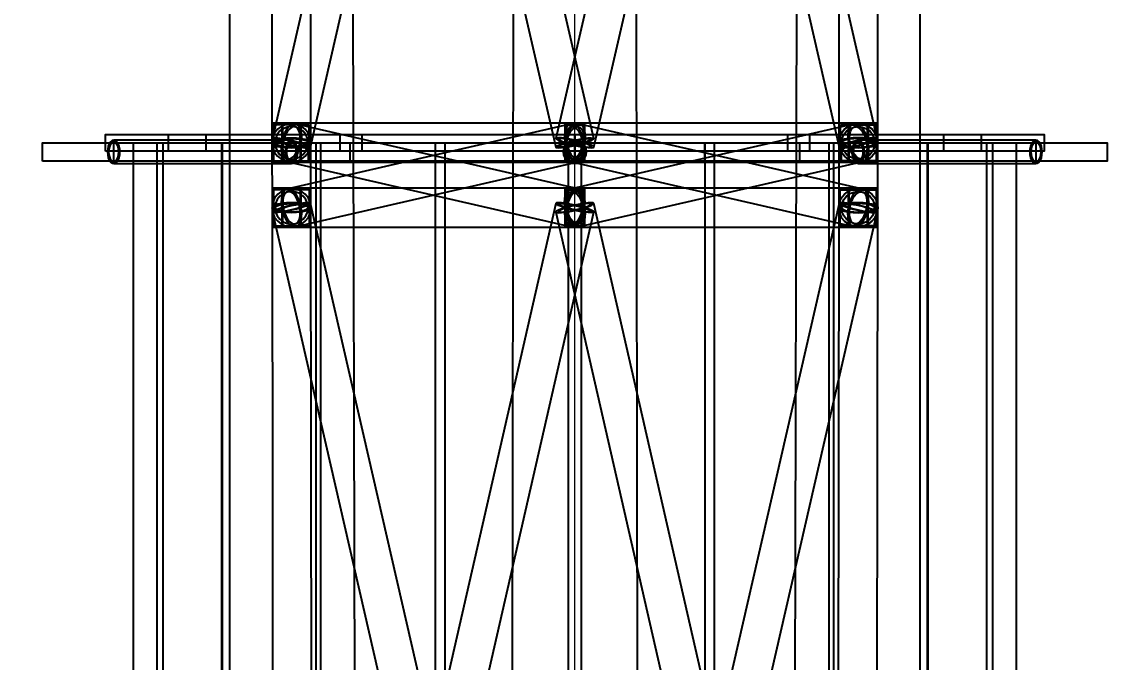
# Model space of a CAD drawing. Header units: millimetres. Extents: x -123812 to 252100, y -3000 to 639000.
# Drawn here: x -4259 to 4100, y 593502 to 598432 of the extents above; entities that cross this region are included whole.
import ezdxf

# ---------------------------------------------------------------- set-up
doc = ezdxf.new("R2010")
doc.units = ezdxf.units.MM
for name, color, linetype, lineweight in [('D-BMK-AXIS', 7, 'Continuous', 13), ('D-STR-ANTN', 7, 'Continuous', 25), ('D-STR-DIM', 7, 'Continuous', 13)]:
    doc.layers.add(name, color=color, linetype=linetype, lineweight=lineweight)
doc.styles.add('OpenSansCondensed-Light', font='OpenSansCondensed-Light.ttf')
doc.styles.add('TOWER_UNICODE', font='Arial Unicode.ttf')
doc.dimstyles.new('EZDXF', dxfattribs={"dimtxt": 0.25, "dimasz": 0.175, "dimexe": 0.375, "dimexo": 0.125, "dimgap": 0.1, "dimtad": 1, "dimlfac": 100, "dimzin": 12, "dimdsep": 46, "dimtxsty": 'OpenSansCondensed-Light', "dimblk": 'ARCHTICK', "dimcen": 2.5, "dimazin": 3, "dimtfac": 0.5, "dimtmove": 2, "dimatfit": 3})

# ---------------------------------------------------------------- blocks, each defined once
blk = doc.blocks.new('_ARCHTICK')
at = {"color": 0, "linetype": 'BYBLOCK', "const_width": 0.15}
blk.add_lwpolyline([(-0.5, -0.5), (0.5, 0.5)], dxfattribs=at)

msp = doc.modelspace()

# ---------------------------------------------------------------- linework, layer by layer
at = {"layer": 'D-BMK-AXIS'}
msp.add_line((0, -3000), (0, 639000), dxfattribs=at)
at = {"layer": 'D-STR-ANTN'}
for points in [[(-2666.3, 507000), (-1490.7, 507000), (-1758.4, 620000), (-2658.4, 620000)], [(-2666.3, 507000), (-1490.7, 507000), (-1758.4, 620000), (-2658.4, 620000)], [(-587.8, 507000), (587.8, 507000), (450, 620000), (-450, 620000)], [(-587.8, 507000), (587.8, 507000), (450, 620000), (-450, 620000)], [(1490.7, 507000), (2666.3, 507000), (2658.4, 620000), (1758.4, 620000)], [(1490.7, 507000), (2666.3, 507000), (2658.4, 620000), (1758.4, 620000)], [(-2332.5, 597350), (-2032.5, 597350), (-2032.5, 597650), (-2332.5, 597650)], [(-2332.5, 597500), (-2331.9, 597000), (-2326.8, 596961.9), (-2311.8, 596926.4), (-2288, 596896), (-2256.9, 596872.6), (-2220.8, 596857.9), (-2181.9, 596852.9), (-2143.1, 596857.9), (-2106.9, 596872.6), (-2075.9, 596896), (-2052, 596926.4), (-2037, 596961.9), (-2031.9, 597000), (-2032.5, 597500), (-2037.6, 597538.1), (-2052.6, 597573.6), (-2076.4, 597604), (-2107.5, 597627.4), (-2143.7, 597642.1), (-2182.5, 597647.1), (-2221.3, 597642.1), (-2257.5, 597627.4), (-2288.6, 597604), (-2312.4, 597573.6), (-2327.4, 597538.1)], [(-2332.5, 597500), (-2327.4, 597461.9), (-2312.4, 597426.4), (-2288.6, 597396), (-2257.5, 597372.6), (-2221.3, 597357.9), (-2182.5, 597352.9), (-2143.7, 597357.9), (-2107.5, 597372.6), (-2076.4, 597396), (-2052.6, 597426.4), (-2037.6, 597461.9), (-2032.5, 597500), (-2037.6, 597538.1), (-2052.6, 597573.6), (-2076.4, 597604), (-2107.5, 597627.4), (-2143.7, 597642.1), (-2182.5, 597647.1), (-2221.3, 597642.1), (-2257.5, 597627.4), (-2288.6, 597604), (-2312.4, 597573.6), (-2327.4, 597538.1)], [(-2044.5, 597638), (-2320.5, 597638), (-2320.5, 597362), (-2044.5, 597362)], [(-2310.5, 597500), (-2306.1, 597467.5), (-2293.4, 597437.2), (-2273, 597411.2), (-2246.5, 597391.3), (-2215.6, 597378.7), (-2182.5, 597374.4), (-2149.4, 597378.7), (-2118.5, 597391.3), (-2092, 597411.2), (-2071.7, 597437.2), (-2058.9, 597467.5), (-2054.5, 597500), (-2058.9, 597532.5), (-2071.6, 597562.8), (-2092, 597588.8), (-2118.5, 597608.7), (-2149.4, 597621.3), (-2182.5, 597625.6), (-2215.6, 597621.3), (-2246.5, 597608.7), (-2273, 597588.8), (-2293.3, 597562.8), (-2306.1, 597532.5)], [(-2261.5, 597461.9), (-2260.1, 597426.4), (-2253.4, 597396), (-2241.9, 597372.6), (-2226.3, 597357.9), (-2207.8, 597352.9), (-25.3, 596852.9), (-5, 596857.9), (15.6, 596872.6), (35.1, 596896), (52.3, 596926.4), (65.9, 596961.9), (75, 597000), (79, 597038.1), (77.6, 597073.6), (70.9, 597104), (59.4, 597127.4), (43.8, 597142.1), (25.3, 597147.1), (-2157.2, 597647.1), (-2177.5, 597642.1), (-2198.1, 597627.4), (-2217.6, 597604), (-2234.8, 597573.6), (-2248.4, 597538.1), (-2257.5, 597500)], [(-2257.5, 597500), (-2261.5, 597461.9), (-2260.1, 597426.4), (-2253.4, 597396), (-2241.9, 597372.6), (-2226.3, 597357.9), (-2207.8, 597352.9), (-2187.5, 597357.9), (-2166.9, 597372.6), (-2147.4, 597396), (-2130.2, 597426.4), (-2116.6, 597461.9), (-2107.5, 597500), (-2103.5, 597538.1), (-2104.9, 597573.6), (-2111.6, 597604), (-2123.1, 597627.4), (-2138.7, 597642.1), (-2157.2, 597647.1), (-2177.5, 597642.1), (-2198.1, 597627.4), (-2217.6, 597604), (-2234.8, 597573.6), (-2248.4, 597538.1)], [(-2260.9, 597038.1), (-2257, 597000), (-2247.9, 596961.9), (-2234.3, 596926.4), (-2217.1, 596896), (-2197.5, 596872.6), (-2176.9, 596857.9), (-2156.6, 596852.9), (25.3, 597352.9), (43.8, 597357.9), (59.4, 597372.6), (70.9, 597396), (77.6, 597426.4), (79, 597461.9), (75, 597500), (65.9, 597538.1), (52.3, 597573.6), (35.2, 597604), (15.6, 597627.4), (-5, 597642.1), (-25.3, 597647.1), (-2207.2, 597147.1), (-2225.8, 597142.1), (-2241.3, 597127.4), (-2252.9, 597104), (-2259.5, 597073.6)], [(-2257.5, 597350), (75, 597350), (75, 597650), (-2257.5, 597650)], [(-2107.5, 597650), (-2257.5, 597650), (-2257.5, 597350), (-2107.5, 597350)], [(-2257.5, 597350), (75, 597350), (75, 597650), (-2257.5, 597650)], [(-2107.5, 597650), (-2257.5, 597650), (-2257.5, 597350), (-2107.5, 597350)], [(-2113.5, 597638), (-2251.5, 597638), (-2251.5, 597362), (-2113.5, 597362)], [(-2113.5, 597638), (-2251.5, 597638), (-2251.5, 597362), (-2113.5, 597362)], [(-2246.5, 597500), (-2249.9, 597467.5), (-2248.7, 597437.2), (-2243, 597411.2), (-2233.2, 597391.3), (-2219.9, 597378.7), (-2204.1, 597374.4), (-2186.8, 597378.7), (-2169.2, 597391.3), (-2152.5, 597411.2), (-2137.9, 597437.2), (-2126.3, 597467.5), (-2118.5, 597500), (-2115.1, 597532.5), (-2116.3, 597562.8), (-2122, 597588.8), (-2131.8, 597608.7), (-2145.1, 597621.3), (-2160.9, 597625.6), (-2178.2, 597621.3), (-2195.8, 597608.7), (-2212.5, 597588.8), (-2227.1, 597562.8), (-2238.7, 597532.5)], [(-75, 597500), (-65.9, 597461.9), (-52.3, 597426.4), (-35.2, 597396), (-15.6, 597372.6), (5, 597357.9), (25.3, 597352.9), (43.8, 597357.9), (59.4, 597372.6), (70.9, 597396), (77.6, 597426.4), (79, 597461.9), (75, 597500), (65.9, 597538.1), (52.3, 597573.6), (35.2, 597604), (15.6, 597627.4), (-5, 597642.1), (-25.3, 597647.1), (-43.8, 597642.1), (-59.4, 597627.4), (-70.9, 597604), (-77.6, 597573.6), (-79, 597538.1)], [(-79, 597038.1), (-75, 597000), (-65.9, 596961.9), (-52.3, 596926.4), (-35.1, 596896), (-15.6, 596872.6), (5, 596857.9), (25.3, 596852.9), (2207.8, 597352.9), (2226.3, 597357.9), (2241.9, 597372.6), (2253.4, 597396), (2260.1, 597426.4), (2261.5, 597461.9), (2257.5, 597500), (2248.4, 597538.1), (2234.8, 597573.6), (2217.6, 597604), (2198.1, 597627.4), (2177.5, 597642.1), (2157.2, 597647.1), (-25.3, 597147.1), (-43.8, 597142.1), (-59.4, 597127.4), (-70.9, 597104), (-77.6, 597073.6)], [(-79, 597461.9), (-77.6, 597426.4), (-70.9, 597396), (-59.4, 597372.6), (-43.8, 597357.9), (-25.3, 597352.9), (2156.6, 596852.9), (2176.9, 596857.9), (2197.5, 596872.6), (2217.1, 596896), (2234.3, 596926.4), (2247.9, 596961.9), (2257, 597000), (2260.9, 597038.1), (2259.5, 597073.6), (2252.9, 597104), (2241.3, 597127.4), (2225.8, 597142.1), (2207.2, 597147.1), (25.3, 597647.1), (5, 597642.1), (-15.6, 597627.4), (-35.2, 597604), (-52.3, 597573.6), (-65.9, 597538.1), (-75, 597500)], [(75, 597500), (65.9, 597461.9), (52.3, 597426.4), (35.2, 597396), (15.6, 597372.6), (-5, 597357.9), (-25.3, 597352.9), (-43.8, 597357.9), (-59.4, 597372.6), (-70.9, 597396), (-77.6, 597426.4), (-79, 597461.9), (-75, 597500), (-65.9, 597538.1), (-52.3, 597573.6), (-35.2, 597604), (-15.6, 597627.4), (5, 597642.1), (25.3, 597647.1), (43.8, 597642.1), (59.4, 597627.4), (70.9, 597604), (77.6, 597573.6), (79, 597538.1)], [(75, 597650), (-75, 597650), (-75, 597350), (75, 597350)], [(75, 597650), (-75, 597650), (-75, 597350), (75, 597350)], [(-75, 597350), (2257.5, 597350), (2257.5, 597650), (-75, 597650)], [(-75, 597650), (75, 597650), (75, 597350), (-75, 597350)], [(-75, 597350), (2257.5, 597350), (2257.5, 597650), (-75, 597650)], [(-75, 597650), (75, 597650), (75, 597350), (-75, 597350)], [(69, 597638), (-69, 597638), (-69, 597362), (69, 597362)], [(69, 597638), (-69, 597638), (-69, 597362), (69, 597362)], [(-69, 597638), (69, 597638), (69, 597362), (-69, 597362)], [(-69, 597638), (69, 597638), (69, 597362), (-69, 597362)], [(-64, 597500), (-56.3, 597467.5), (-44.7, 597437.2), (-30, 597411.2), (-13.3, 597391.3), (4.3, 597378.7), (21.6, 597374.4), (37.4, 597378.7), (50.7, 597391.3), (60.5, 597411.2), (66.2, 597437.2), (67.4, 597467.5), (64, 597500), (56.3, 597532.5), (44.7, 597562.8), (30, 597588.8), (13.3, 597608.7), (-4.3, 597621.3), (-21.6, 597625.6), (-37.4, 597621.3), (-50.7, 597608.7), (-60.5, 597588.8), (-66.2, 597562.8), (-67.4, 597532.5)], [(64, 597500), (56.3, 597467.5), (44.7, 597437.2), (30, 597411.2), (13.3, 597391.3), (-4.3, 597378.7), (-21.6, 597374.4), (-37.4, 597378.7), (-50.7, 597391.3), (-60.5, 597411.2), (-66.2, 597437.2), (-67.4, 597467.5), (-64, 597500), (-56.3, 597532.5), (-44.7, 597562.8), (-30, 597588.8), (-13.3, 597608.7), (4.3, 597621.3), (21.6, 597625.6), (37.4, 597621.3), (50.7, 597608.7), (60.5, 597588.8), (66.2, 597562.8), (67.4, 597532.5)], [(2031.9, 597000), (2037, 596961.9), (2052, 596926.4), (2075.9, 596896), (2106.9, 596872.6), (2143.1, 596857.9), (2181.9, 596852.9), (2220.8, 596857.9), (2256.9, 596872.6), (2288, 596896), (2311.8, 596926.4), (2326.8, 596961.9), (2331.9, 597000), (2332.5, 597500), (2327.4, 597538.1), (2312.4, 597573.6), (2288.6, 597604), (2257.5, 597627.4), (2221.3, 597642.1), (2182.5, 597647.1), (2143.7, 597642.1), (2107.5, 597627.4), (2076.4, 597604), (2052.6, 597573.6), (2037.6, 597538.1), (2032.5, 597500)], [(2032.5, 597350), (2332.5, 597350), (2332.5, 597650), (2032.5, 597650)], [(2332.5, 597500), (2327.4, 597461.9), (2312.4, 597426.4), (2288.6, 597396), (2257.5, 597372.6), (2221.3, 597357.9), (2182.5, 597352.9), (2143.7, 597357.9), (2107.5, 597372.6), (2076.4, 597396), (2052.6, 597426.4), (2037.6, 597461.9), (2032.5, 597500), (2037.6, 597538.1), (2052.6, 597573.6), (2076.4, 597604), (2107.5, 597627.4), (2143.7, 597642.1), (2182.5, 597647.1), (2221.3, 597642.1), (2257.5, 597627.4), (2288.6, 597604), (2312.4, 597573.6), (2327.4, 597538.1)], [(2044.5, 597638), (2320.5, 597638), (2320.5, 597362), (2044.5, 597362)], [(2310.5, 597500), (2306.1, 597467.5), (2293.4, 597437.2), (2273, 597411.2), (2246.5, 597391.3), (2215.6, 597378.7), (2182.5, 597374.4), (2149.4, 597378.7), (2118.5, 597391.3), (2092, 597411.2), (2071.7, 597437.2), (2058.9, 597467.5), (2054.5, 597500), (2058.9, 597532.5), (2071.6, 597562.8), (2092, 597588.8), (2118.5, 597608.7), (2149.4, 597621.3), (2182.5, 597625.6), (2215.6, 597621.3), (2246.5, 597608.7), (2273, 597588.8), (2293.3, 597562.8), (2306.1, 597532.5)], [(2257.5, 597500), (2261.5, 597461.9), (2260.1, 597426.4), (2253.4, 597396), (2241.9, 597372.6), (2226.3, 597357.9), (2207.8, 597352.9), (2187.5, 597357.9), (2166.9, 597372.6), (2147.4, 597396), (2130.2, 597426.4), (2116.6, 597461.9), (2107.5, 597500), (2103.5, 597538.1), (2104.9, 597573.6), (2111.6, 597604), (2123.1, 597627.4), (2138.7, 597642.1), (2157.2, 597647.1), (2177.5, 597642.1), (2198.1, 597627.4), (2217.6, 597604), (2234.8, 597573.6), (2248.4, 597538.1)], [(2107.5, 597650), (2257.5, 597650), (2257.5, 597350), (2107.5, 597350)], [(2107.5, 597650), (2257.5, 597650), (2257.5, 597350), (2107.5, 597350)], [(2113.5, 597638), (2251.5, 597638), (2251.5, 597362), (2113.5, 597362)], [(2113.5, 597638), (2251.5, 597638), (2251.5, 597362), (2113.5, 597362)], [(2246.5, 597500), (2249.9, 597467.5), (2248.7, 597437.2), (2243, 597411.2), (2233.2, 597391.3), (2219.9, 597378.7), (2204.1, 597374.4), (2186.8, 597378.7), (2169.2, 597391.3), (2152.5, 597411.2), (2137.9, 597437.2), (2126.3, 597467.5), (2118.5, 597500), (2115.1, 597532.5), (2116.3, 597562.8), (2122, 597588.8), (2131.8, 597608.7), (2145.1, 597621.3), (2160.9, 597625.6), (2178.2, 597621.3), (2195.8, 597608.7), (2212.5, 597588.8), (2227.1, 597562.8), (2238.7, 597532.5)], [(-3613.1, 597435), (-3613.1, 597565), (-2840.6, 597565), (-2840.6, 597435)], [(-3613.1, 597435), (-3613.1, 597565), (-2840.6, 597565), (-2840.6, 597435)], [(-3129, 597435), (-3129, 597565), (-1640, 597565), (-1640, 597435)], [(-3129, 597435), (-3129, 597565), (-1640, 597565), (-1640, 597435)], [(-2182.5, 597461.4), (-2221.3, 597462.7), (-2257.5, 597466.5), (-2288.6, 597472.6), (-2312.4, 597480.6), (-2327.4, 597489.9), (-2332.5, 597499.8), (-2327.4, 597509.8), (-2312.4, 597519.1), (-2288.6, 597527.1), (-2257.5, 597533.3), (-2221.3, 597537.2), (-2182.5, 597538.6), (-2143.7, 597537.3), (-2107.5, 597533.5), (-2076.4, 597527.4), (-2052.6, 597519.4), (-2037.6, 597510.1), (-2032.5, 597500.2), (-2037.6, 597490.2), (-2052.6, 597480.9), (-2076.4, 597472.9), (-2107.5, 597466.7), (-2143.7, 597462.8)], [(-2182.5, 597480.1), (-2220.4, 597489.3), (-2255.6, 597499.3), (-2285.9, 597509.3), (-2309.2, 597518.6), (-2323.8, 597526.7), (-2328.8, 597533), (-2323.8, 597537), (-2309.2, 597538.5), (-2285.9, 597537.4), (-2255.6, 597533.8), (-2220.4, 597527.8), (-2182.5, 597519.9), (-2144.6, 597510.7), (-2109.4, 597500.7), (-2079.1, 597490.7), (-2055.8, 597481.4), (-2041.2, 597473.3), (-2036.2, 597467), (-2041.2, 597463), (-2055.8, 597461.5), (-2079.1, 597462.6), (-2109.4, 597466.2), (-2144.6, 597472.2)], [(-2182.5, 597467.1), (-2215.6, 597468.2), (-2246.5, 597471.4), (-2273, 597476.6), (-2293.4, 597483.4), (-2306.1, 597491.4), (-2310.5, 597499.9), (-2306.1, 597508.4), (-2293.4, 597516.3), (-2273, 597523.2), (-2246.5, 597528.4), (-2215.6, 597531.7), (-2182.5, 597532.9), (-2149.4, 597531.8), (-2118.5, 597528.6), (-2092, 597523.4), (-2071.6, 597516.6), (-2058.9, 597508.6), (-2054.5, 597500.1), (-2058.9, 597491.6), (-2071.6, 597483.7), (-2092, 597476.8), (-2118.5, 597471.6), (-2149.4, 597468.3)], [(-2182.5, 597483), (-2214.8, 597490.9), (-2244.9, 597499.4), (-2270.7, 597507.9), (-2290.6, 597515.9), (-2303.1, 597522.8), (-2307.3, 597528.2), (-2303.1, 597531.6), (-2290.6, 597532.9), (-2270.7, 597531.9), (-2244.9, 597528.8), (-2214.8, 597523.7), (-2182.5, 597517), (-2150.2, 597509.1), (-2120.1, 597500.6), (-2094.2, 597492.1), (-2074.4, 597484.1), (-2061.9, 597477.2), (-2057.7, 597471.8), (-2061.9, 597468.4), (-2074.4, 597467.1), (-2094.2, 597468.1), (-2120.1, 597471.2), (-2150.2, 597476.3)], [(-1806.6, 597435), (-1806.6, 597565), (0, 597565), (0, 597435)], [(-1806.6, 597435), (-1806.6, 597565), (0, 597565), (0, 597435)], [(0, 597480.4), (-37.8, 597472.5), (-73.1, 597466.4), (-103.4, 597462.7), (-126.6, 597461.5), (-141.2, 597462.9), (-146.2, 597466.8), (-141.2, 597473), (-126.6, 597481.1), (-103.4, 597490.4), (-73.1, 597500.4), (-37.8, 597510.4), (0, 597519.6), (37.8, 597527.5), (73.1, 597533.6), (103.4, 597537.3), (126.6, 597538.5), (141.2, 597537.1), (146.2, 597533.2), (141.2, 597527), (126.6, 597518.9), (103.4, 597509.6), (73.1, 597499.6), (37.8, 597489.6)], [(0, 597519.6), (-37.8, 597527.5), (-73.1, 597533.6), (-103.4, 597537.3), (-126.6, 597538.5), (-141.2, 597537.1), (-146.2, 597533.2), (-141.2, 597527), (-126.6, 597518.9), (-103.4, 597509.6), (-73.1, 597499.6), (-37.8, 597489.6), (0, 597480.4), (37.8, 597472.5), (73.1, 597466.4), (103.4, 597462.7), (126.6, 597461.5), (141.2, 597462.9), (146.2, 597466.8), (141.2, 597473), (126.6, 597481.1), (103.4, 597490.4), (73.1, 597500.4), (37.8, 597510.4)], [(0, 597483.3), (-32.3, 597476.5), (-62.4, 597471.3), (-88.2, 597468.1), (-108.1, 597467.1), (-120.5, 597468.3), (-124.8, 597471.7), (-120.5, 597477), (-108.1, 597483.9), (-88.2, 597491.8), (-62.4, 597500.3), (-32.3, 597508.8), (0, 597516.7), (32.3, 597523.5), (62.4, 597528.7), (88.2, 597531.9), (108.1, 597532.9), (120.5, 597531.7), (124.8, 597528.3), (120.5, 597523), (108.1, 597516.1), (88.2, 597508.2), (62.4, 597499.7), (32.3, 597491.2)], [(0, 597516.7), (-32.3, 597523.5), (-62.4, 597528.7), (-88.2, 597531.9), (-108.1, 597532.9), (-120.5, 597531.7), (-124.8, 597528.3), (-120.5, 597523), (-108.1, 597516.1), (-88.2, 597508.2), (-62.4, 597499.7), (-32.3, 597491.2), (0, 597483.3), (32.3, 597476.5), (62.4, 597471.3), (88.2, 597468.1), (108.1, 597467.1), (120.5, 597468.3), (124.8, 597471.7), (120.5, 597477), (108.1, 597483.9), (88.2, 597491.8), (62.4, 597500.3), (32.3, 597508.8)], [(0, 597435), (0, 597565), (1806.6, 597565), (1806.6, 597435)], [(0, 597435), (0, 597565), (1806.6, 597565), (1806.6, 597435)], [(1640, 597435), (1640, 597565), (3129, 597565), (3129, 597435)], [(1640, 597435), (1640, 597565), (3129, 597565), (3129, 597435)], [(2182.5, 597538.6), (2143.7, 597537.3), (2107.5, 597533.5), (2076.4, 597527.4), (2052.6, 597519.4), (2037.6, 597510.1), (2032.5, 597500.2), (2037.6, 597490.2), (2052.6, 597480.9), (2076.4, 597472.9), (2107.5, 597466.7), (2143.7, 597462.8), (2182.5, 597461.4), (2221.3, 597462.7), (2257.5, 597466.5), (2288.6, 597472.6), (2312.4, 597480.6), (2327.4, 597489.9), (2332.5, 597499.8), (2327.4, 597509.8), (2312.4, 597519.1), (2288.6, 597527.1), (2257.5, 597533.3), (2221.3, 597537.2)], [(2182.5, 597519.9), (2144.6, 597510.7), (2109.4, 597500.7), (2079.1, 597490.7), (2055.8, 597481.4), (2041.2, 597473.3), (2036.2, 597467), (2041.2, 597463), (2055.8, 597461.5), (2079.1, 597462.6), (2109.4, 597466.2), (2144.6, 597472.2), (2182.5, 597480.1), (2220.4, 597489.3), (2255.6, 597499.3), (2285.9, 597509.3), (2309.2, 597518.6), (2323.8, 597526.7), (2328.8, 597533), (2323.8, 597537), (2309.2, 597538.5), (2285.9, 597537.4), (2255.6, 597533.8), (2220.4, 597527.8)], [(2182.5, 597532.9), (2149.4, 597531.8), (2118.5, 597528.6), (2092, 597523.4), (2071.6, 597516.6), (2058.9, 597508.6), (2054.5, 597500.1), (2058.9, 597491.6), (2071.6, 597483.7), (2092, 597476.8), (2118.5, 597471.6), (2149.4, 597468.3), (2182.5, 597467.1), (2215.6, 597468.2), (2246.5, 597471.4), (2273, 597476.6), (2293.4, 597483.4), (2306.1, 597491.4), (2310.5, 597499.9), (2306.1, 597508.4), (2293.4, 597516.3), (2273, 597523.2), (2246.5, 597528.4), (2215.6, 597531.7)], [(2182.5, 597517), (2150.2, 597509.1), (2120.1, 597500.6), (2094.2, 597492.1), (2074.4, 597484.1), (2061.9, 597477.2), (2057.7, 597471.8), (2061.9, 597468.4), (2074.4, 597467.1), (2094.2, 597468.1), (2120.1, 597471.2), (2150.2, 597476.3), (2182.5, 597483), (2214.8, 597490.9), (2244.9, 597499.4), (2270.7, 597507.9), (2290.6, 597515.9), (2303.1, 597522.8), (2307.3, 597528.2), (2303.1, 597531.6), (2290.6, 597532.9), (2270.7, 597531.9), (2244.9, 597528.8), (2214.8, 597523.7)], [(2840.6, 597435), (2840.6, 597565), (3613.1, 597565), (3613.1, 597435)], [(2840.6, 597435), (2840.6, 597565), (3613.1, 597565), (3613.1, 597435)], [(-4100, 597360), (-4100, 597500), (-1732.1, 597500), (-1732.1, 597360)], [(-4100, 597360), (-4100, 597500), (-1732.1, 597500), (-1732.1, 597360)], [(-3595.7, 597430), (-3594.2, 597406.7), (-3589.7, 597385), (-3582.5, 597366.4), (-3573.2, 597352.1), (-3562.4, 597343.1), (-3550.7, 597340), (-2182.4, 597340), (-2170.8, 597343.1), (-2159.9, 597352.1), (-2150.6, 597366.4), (-2143.4, 597385), (-2139, 597406.7), (-2137.4, 597430), (-2139, 597453.3), (-2143.4, 597475), (-2150.6, 597493.6), (-2159.9, 597507.9), (-2170.8, 597516.9), (-2182.4, 597520), (-3550.7, 597520), (-3562.4, 597516.9), (-3573.2, 597507.9), (-3582.5, 597493.6), (-3589.7, 597475), (-3594.2, 597453.3)], [(-3505.7, 597430), (-3507.2, 597406.7), (-3511.7, 597385), (-3518.9, 597366.4), (-3528.2, 597352.1), (-3539.1, 597343.1), (-3550.7, 597340), (-3562.4, 597343.1), (-3573.2, 597352.1), (-3582.5, 597366.4), (-3589.7, 597385), (-3594.2, 597406.7), (-3595.7, 597430), (-3594.2, 597453.3), (-3589.7, 597475), (-3582.5, 597493.6), (-3573.2, 597507.9), (-3562.4, 597516.9), (-3550.7, 597520), (-3539.1, 597516.9), (-3528.2, 597507.9), (-3518.9, 597493.6), (-3511.7, 597475), (-3507.2, 597453.3)], [(-3595.7, 597430), (-3594.2, 597406.7), (-3589.7, 597385), (-3582.5, 597366.4), (-3573.2, 597352.1), (-3562.4, 597343.1), (-3550.7, 597340), (-2182.4, 597340), (-2170.8, 597343.1), (-2159.9, 597352.1), (-2150.6, 597366.4), (-2143.4, 597385), (-2139, 597406.7), (-2137.4, 597430), (-2139, 597453.3), (-2143.4, 597475), (-2150.6, 597493.6), (-2159.9, 597507.9), (-2170.8, 597516.9), (-2182.4, 597520), (-3550.7, 597520), (-3562.4, 597516.9), (-3573.2, 597507.9), (-3582.5, 597493.6), (-3589.7, 597475), (-3594.2, 597453.3)], [(-3595.7, 597430), (-3594.2, 597406.7), (-3589.7, 597385), (-3582.5, 597366.4), (-3573.2, 597352.1), (-3562.4, 597343.1), (-3550.7, 597340), (-3539.1, 597343.1), (-3528.2, 597352.1), (-3518.9, 597366.4), (-3511.7, 597385), (-3507.2, 597406.7), (-3505.7, 597430), (-3507.2, 597453.3), (-3511.7, 597475), (-3518.9, 597493.6), (-3528.2, 597507.9), (-3539.1, 597516.9), (-3550.7, 597520), (-3562.4, 597516.9), (-3573.2, 597507.9), (-3582.5, 597493.6), (-3589.7, 597475), (-3594.2, 597453.3)], [(-3511.7, 597430), (-3513, 597409.8), (-3516.9, 597391), (-3523.1, 597374.8), (-3531.2, 597362.5), (-3540.6, 597354.7), (-3550.7, 597352), (-3560.8, 597354.7), (-3570.2, 597362.5), (-3578.3, 597374.8), (-3584.5, 597391), (-3588.4, 597409.8), (-3589.7, 597430), (-3588.4, 597450.2), (-3584.5, 597469), (-3578.3, 597485.2), (-3570.2, 597497.5), (-3560.8, 597505.3), (-3550.7, 597508), (-3540.6, 597505.3), (-3531.2, 597497.5), (-3523.1, 597485.2), (-3516.9, 597469), (-3513, 597450.2)], [(-3589.7, 597430), (-3588.4, 597409.8), (-3584.5, 597391), (-3578.3, 597374.8), (-3570.2, 597362.5), (-3560.8, 597354.7), (-3550.7, 597352), (-3540.6, 597354.7), (-3531.2, 597362.5), (-3523.1, 597374.8), (-3516.9, 597391), (-3513, 597409.8), (-3511.7, 597430), (-3513, 597450.2), (-3516.9, 597469), (-3523.1, 597485.2), (-3531.2, 597497.5), (-3540.6, 597505.3), (-3550.7, 597508), (-3560.8, 597505.3), (-3570.2, 597497.5), (-3578.3, 597485.2), (-3584.5, 597469), (-3588.4, 597450.2)], [(-3550.7, 597360), (-3550.7, 597500), (-1000, 597500), (-1000, 597360)], [(-3550.7, 597360), (-3550.7, 597500), (-1000, 597500), (-1000, 597360)], [(-3399.6, 589000), (-3399.6, 597500), (-3173.2, 597500), (-3173.2, 589000)], [(-3399.6, 589000), (-3399.6, 597500), (-3173.2, 597500), (-3173.2, 589000)], [(-3216.7, 589000), (-3216.7, 597500), (-2716.3, 597500), (-2716.3, 589000)], [(-3216.7, 589000), (-3216.7, 597500), (-2716.3, 597500), (-2716.3, 589000)], [(-2718.9, 589000), (-2718.9, 597500), (-1993.4, 597500), (-1993.4, 589000)], [(-2718.9, 589000), (-2718.9, 597500), (-1993.4, 597500), (-1993.4, 589000)], [(-2137.4, 597430), (-2139, 597406.7), (-2143.4, 597385), (-2150.6, 597366.4), (-2159.9, 597352.1), (-2170.8, 597343.1), (-2182.4, 597340), (-2194.1, 597343.1), (-2204.9, 597352.1), (-2214.2, 597366.4), (-2221.4, 597385), (-2225.9, 597406.7), (-2227.4, 597430), (-2225.9, 597453.3), (-2221.4, 597475), (-2214.2, 597493.6), (-2204.9, 597507.9), (-2194.1, 597516.9), (-2182.4, 597520), (-2170.8, 597516.9), (-2159.9, 597507.9), (-2150.6, 597493.6), (-2143.4, 597475), (-2139, 597453.3)], [(-2227.4, 597430), (-2225.9, 597406.7), (-2221.4, 597385), (-2214.2, 597366.4), (-2204.9, 597352.1), (-2194.1, 597343.1), (-2182.4, 597340), (-2170.8, 597343.1), (-2159.9, 597352.1), (-2150.6, 597366.4), (-2143.4, 597385), (-2139, 597406.7), (-2137.4, 597430), (-2139, 597453.3), (-2143.4, 597475), (-2150.6, 597493.6), (-2159.9, 597507.9), (-2170.8, 597516.9), (-2182.4, 597520), (-2194.1, 597516.9), (-2204.9, 597507.9), (-2214.2, 597493.6), (-2221.4, 597475), (-2225.9, 597453.3)], [(-2143.4, 597430), (-2144.7, 597409.8), (-2148.6, 597391), (-2154.8, 597374.8), (-2162.9, 597362.5), (-2172.3, 597354.7), (-2182.4, 597352), (-2192.5, 597354.7), (-2201.9, 597362.5), (-2210, 597374.8), (-2216.2, 597391), (-2220.1, 597409.8), (-2221.4, 597430), (-2220.1, 597450.2), (-2216.2, 597469), (-2210, 597485.2), (-2201.9, 597497.5), (-2192.5, 597505.3), (-2182.4, 597508), (-2172.3, 597505.3), (-2162.9, 597497.5), (-2154.8, 597485.2), (-2148.6, 597469), (-2144.7, 597450.2)], [(-2221.4, 597430), (-2220.1, 597409.8), (-2216.2, 597391), (-2210, 597374.8), (-2201.9, 597362.5), (-2192.5, 597354.7), (-2182.4, 597352), (-2172.3, 597354.7), (-2162.9, 597362.5), (-2154.8, 597374.8), (-2148.6, 597391), (-2144.7, 597409.8), (-2143.4, 597430), (-2144.7, 597450.2), (-2148.6, 597469), (-2154.8, 597485.2), (-2162.9, 597497.5), (-2172.3, 597505.3), (-2182.4, 597508), (-2192.5, 597505.3), (-2201.9, 597497.5), (-2210, 597485.2), (-2216.2, 597469), (-2220.1, 597450.2)], [(-2050, 597360), (-2050, 597500), (0, 597500), (0, 597360)], [(-2050, 597360), (-2050, 597500), (0, 597500), (0, 597360)], [(-1955, 589000), (-1955, 597500), (-1075.4, 597500), (-1075.4, 589000)], [(-1955, 589000), (-1955, 597500), (-1075.4, 597500), (-1075.4, 589000)], [(-999.7, 589000), (-999.7, 597500), (-52.1, 597500), (-52.1, 589000)], [(-999.7, 589000), (-999.7, 597500), (-52.1, 597500), (-52.1, 589000)], [(-90, 597430), (-86.9, 597406.7), (-77.9, 597385), (-63.6, 597366.4), (-45, 597352.1), (-23.3, 597343.1), (0, 597340), (23.3, 597343.1), (45, 597352.1), (63.6, 597366.4), (77.9, 597385), (86.9, 597406.7), (90, 597430), (86.9, 597453.3), (77.9, 597475), (63.6, 597493.6), (45, 597507.9), (23.3, 597516.9), (0, 597520), (-23.3, 597516.9), (-45, 597507.9), (-63.6, 597493.6), (-77.9, 597475), (-86.9, 597453.3)], [(-90, 597430), (-86.9, 597406.7), (-77.9, 597385), (-63.6, 597366.4), (-45, 597352.1), (-23.3, 597343.1), (0, 597340), (23.3, 597343.1), (45, 597352.1), (63.6, 597366.4), (77.9, 597385), (86.9, 597406.7), (90, 597430), (86.9, 597453.3), (77.9, 597475), (63.6, 597493.6), (45, 597507.9), (23.3, 597516.9), (0, 597520), (-23.3, 597516.9), (-45, 597507.9), (-63.6, 597493.6), (-77.9, 597475), (-86.9, 597453.3)], [(78, 597430), (75.3, 597409.8), (67.5, 597391), (55.2, 597374.8), (39, 597362.5), (20.2, 597354.7), (0, 597352), (-20.2, 597354.7), (-39, 597362.5), (-55.2, 597374.8), (-67.5, 597391), (-75.3, 597409.8), (-78, 597430), (-75.3, 597450.2), (-67.5, 597469), (-55.2, 597485.2), (-39, 597497.5), (-20.2, 597505.3), (0, 597508), (20.2, 597505.3), (39, 597497.5), (55.2, 597485.2), (67.5, 597469), (75.3, 597450.2)], [(-78, 597430), (-75.3, 597409.8), (-67.5, 597391), (-55.2, 597374.8), (-39, 597362.5), (-20.2, 597354.7), (0, 597352), (20.2, 597354.7), (39, 597362.5), (55.2, 597374.8), (67.5, 597391), (75.3, 597409.8), (78, 597430), (75.3, 597450.2), (67.5, 597469), (55.2, 597485.2), (39, 597497.5), (20.2, 597505.3), (0, 597508), (-20.2, 597505.3), (-39, 597497.5), (-55.2, 597485.2), (-67.5, 597469), (-75.3, 597450.2)], [(0, 597360), (0, 597500), (2050, 597500), (2050, 597360)], [(0, 597360), (0, 597500), (2050, 597500), (2050, 597360)], [(52.1, 589000), (52.1, 597500), (999.7, 597500), (999.7, 589000)], [(52.1, 589000), (52.1, 597500), (999.7, 597500), (999.7, 589000)], [(1000, 597360), (1000, 597500), (3550.7, 597500), (3550.7, 597360)], [(1000, 597360), (1000, 597500), (3550.7, 597500), (3550.7, 597360)], [(1075.4, 589000), (1075.4, 597500), (1955, 597500), (1955, 589000)], [(1075.4, 589000), (1075.4, 597500), (1955, 597500), (1955, 589000)], [(1732.1, 597360), (1732.1, 597500), (4100, 597500), (4100, 597360)], [(1732.1, 597360), (1732.1, 597500), (4100, 597500), (4100, 597360)], [(1993.4, 589000), (1993.4, 597500), (2718.9, 597500), (2718.9, 589000)], [(1993.4, 589000), (1993.4, 597500), (2718.9, 597500), (2718.9, 589000)], [(2137.4, 597430), (2139, 597406.7), (2143.4, 597385), (2150.6, 597366.4), (2159.9, 597352.1), (2170.8, 597343.1), (2182.4, 597340), (3550.7, 597340), (3562.4, 597343.1), (3573.2, 597352.1), (3582.5, 597366.4), (3589.7, 597385), (3594.2, 597406.7), (3595.7, 597430), (3594.2, 597453.3), (3589.7, 597475), (3582.5, 597493.6), (3573.2, 597507.9), (3562.4, 597516.9), (3550.7, 597520), (2182.4, 597520), (2170.8, 597516.9), (2159.9, 597507.9), (2150.6, 597493.6), (2143.4, 597475), (2139, 597453.3)], [(2137.4, 597430), (2139, 597406.7), (2143.4, 597385), (2150.6, 597366.4), (2159.9, 597352.1), (2170.8, 597343.1), (2182.4, 597340), (2194.1, 597343.1), (2204.9, 597352.1), (2214.2, 597366.4), (2221.4, 597385), (2225.9, 597406.7), (2227.4, 597430), (2225.9, 597453.3), (2221.4, 597475), (2214.2, 597493.6), (2204.9, 597507.9), (2194.1, 597516.9), (2182.4, 597520), (2170.8, 597516.9), (2159.9, 597507.9), (2150.6, 597493.6), (2143.4, 597475), (2139, 597453.3)], [(2137.4, 597430), (2139, 597406.7), (2143.4, 597385), (2150.6, 597366.4), (2159.9, 597352.1), (2170.8, 597343.1), (2182.4, 597340), (3550.7, 597340), (3562.4, 597343.1), (3573.2, 597352.1), (3582.5, 597366.4), (3589.7, 597385), (3594.2, 597406.7), (3595.7, 597430), (3594.2, 597453.3), (3589.7, 597475), (3582.5, 597493.6), (3573.2, 597507.9), (3562.4, 597516.9), (3550.7, 597520), (2182.4, 597520), (2170.8, 597516.9), (2159.9, 597507.9), (2150.6, 597493.6), (2143.4, 597475), (2139, 597453.3)], [(2227.4, 597430), (2225.9, 597406.7), (2221.4, 597385), (2214.2, 597366.4), (2204.9, 597352.1), (2194.1, 597343.1), (2182.4, 597340), (2170.8, 597343.1), (2159.9, 597352.1), (2150.6, 597366.4), (2143.4, 597385), (2139, 597406.7), (2137.4, 597430), (2139, 597453.3), (2143.4, 597475), (2150.6, 597493.6), (2159.9, 597507.9), (2170.8, 597516.9), (2182.4, 597520), (2194.1, 597516.9), (2204.9, 597507.9), (2214.2, 597493.6), (2221.4, 597475), (2225.9, 597453.3)], [(2143.4, 597430), (2144.7, 597409.8), (2148.6, 597391), (2154.8, 597374.8), (2162.9, 597362.5), (2172.3, 597354.7), (2182.4, 597352), (2192.5, 597354.7), (2201.9, 597362.5), (2210, 597374.8), (2216.2, 597391), (2220.1, 597409.8), (2221.4, 597430), (2220.1, 597450.2), (2216.2, 597469), (2210, 597485.2), (2201.9, 597497.5), (2192.5, 597505.3), (2182.4, 597508), (2172.3, 597505.3), (2162.9, 597497.5), (2154.8, 597485.2), (2148.6, 597469), (2144.7, 597450.2)], [(2221.4, 597430), (2220.1, 597409.8), (2216.2, 597391), (2210, 597374.8), (2201.9, 597362.5), (2192.5, 597354.7), (2182.4, 597352), (2172.3, 597354.7), (2162.9, 597362.5), (2154.8, 597374.8), (2148.6, 597391), (2144.7, 597409.8), (2143.4, 597430), (2144.7, 597450.2), (2148.6, 597469), (2154.8, 597485.2), (2162.9, 597497.5), (2172.3, 597505.3), (2182.4, 597508), (2192.5, 597505.3), (2201.9, 597497.5), (2210, 597485.2), (2216.2, 597469), (2220.1, 597450.2)], [(2716.3, 589000), (2716.3, 597500), (3216.7, 597500), (3216.7, 589000)], [(2716.3, 589000), (2716.3, 597500), (3216.7, 597500), (3216.7, 589000)], [(3173.2, 589000), (3173.2, 597500), (3399.6, 597500), (3399.6, 589000)], [(3173.2, 589000), (3173.2, 597500), (3399.6, 597500), (3399.6, 589000)], [(3505.7, 597430), (3507.2, 597406.7), (3511.7, 597385), (3518.9, 597366.4), (3528.2, 597352.1), (3539.1, 597343.1), (3550.7, 597340), (3562.4, 597343.1), (3573.2, 597352.1), (3582.5, 597366.4), (3589.7, 597385), (3594.2, 597406.7), (3595.7, 597430), (3594.2, 597453.3), (3589.7, 597475), (3582.5, 597493.6), (3573.2, 597507.9), (3562.4, 597516.9), (3550.7, 597520), (3539.1, 597516.9), (3528.2, 597507.9), (3518.9, 597493.6), (3511.7, 597475), (3507.2, 597453.3)], [(3595.7, 597430), (3594.2, 597406.7), (3589.7, 597385), (3582.5, 597366.4), (3573.2, 597352.1), (3562.4, 597343.1), (3550.7, 597340), (3539.1, 597343.1), (3528.2, 597352.1), (3518.9, 597366.4), (3511.7, 597385), (3507.2, 597406.7), (3505.7, 597430), (3507.2, 597453.3), (3511.7, 597475), (3518.9, 597493.6), (3528.2, 597507.9), (3539.1, 597516.9), (3550.7, 597520), (3562.4, 597516.9), (3573.2, 597507.9), (3582.5, 597493.6), (3589.7, 597475), (3594.2, 597453.3)], [(3511.7, 597430), (3513, 597409.8), (3516.9, 597391), (3523.1, 597374.8), (3531.2, 597362.5), (3540.6, 597354.7), (3550.7, 597352), (3560.8, 597354.7), (3570.2, 597362.5), (3578.3, 597374.8), (3584.5, 597391), (3588.4, 597409.8), (3589.7, 597430), (3588.4, 597450.2), (3584.5, 597469), (3578.3, 597485.2), (3570.2, 597497.5), (3560.8, 597505.3), (3550.7, 597508), (3540.6, 597505.3), (3531.2, 597497.5), (3523.1, 597485.2), (3516.9, 597469), (3513, 597450.2)], [(3589.7, 597430), (3588.4, 597409.8), (3584.5, 597391), (3578.3, 597374.8), (3570.2, 597362.5), (3560.8, 597354.7), (3550.7, 597352), (3540.6, 597354.7), (3531.2, 597362.5), (3523.1, 597374.8), (3516.9, 597391), (3513, 597409.8), (3511.7, 597430), (3513, 597450.2), (3516.9, 597469), (3523.1, 597485.2), (3531.2, 597497.5), (3540.6, 597505.3), (3550.7, 597508), (3560.8, 597505.3), (3570.2, 597497.5), (3578.3, 597485.2), (3584.5, 597469), (3588.4, 597450.2)], [(-2331.9, 596850), (-2031.9, 596850), (-2031.9, 597150), (-2331.9, 597150)], [(-2331.9, 597000), (-2326.8, 596961.9), (-2311.8, 596926.4), (-2288, 596896), (-2256.9, 596872.6), (-2220.8, 596857.9), (-2181.9, 596852.9), (-2143.1, 596857.9), (-2106.9, 596872.6), (-2075.9, 596896), (-2052, 596926.4), (-2037, 596961.9), (-2031.9, 597000), (-2037, 597038.1), (-2052, 597073.6), (-2075.9, 597104), (-2106.9, 597127.4), (-2143.1, 597142.1), (-2181.9, 597147.1), (-2220.7, 597142.1), (-2256.9, 597127.4), (-2288, 597104), (-2311.8, 597073.6), (-2326.8, 597038.1)], [(-2043.9, 597138), (-2319.9, 597138), (-2319.9, 596862), (-2043.9, 596862)], [(-2309.9, 597000), (-2305.6, 596967.5), (-2292.8, 596937.2), (-2272.4, 596911.2), (-2245.9, 596891.3), (-2215.1, 596878.7), (-2181.9, 596874.4), (-2148.8, 596878.7), (-2117.9, 596891.3), (-2091.4, 596911.2), (-2071.1, 596937.2), (-2058.3, 596967.5), (-2053.9, 597000), (-2058.3, 597032.5), (-2071.1, 597062.8), (-2091.4, 597088.8), (-2117.9, 597108.7), (-2148.8, 597121.3), (-2181.9, 597125.6), (-2215, 597121.3), (-2245.9, 597108.7), (-2272.4, 597088.8), (-2292.8, 597062.8), (-2305.6, 597032.5)], [(-2257, 597000), (-2247.9, 596961.9), (-2234.3, 596926.4), (-2217.1, 596896), (-2197.5, 596872.6), (-2176.9, 596857.9), (-2156.6, 596852.9), (-2138.1, 596857.9), (-2122.5, 596872.6), (-2111, 596896), (-2104.3, 596926.4), (-2102.9, 596961.9), (-2106.9, 597000), (-2116, 597038.1), (-2129.6, 597073.6), (-2146.7, 597104), (-2166.3, 597127.4), (-2186.9, 597142.1), (-2207.2, 597147.1), (-2225.8, 597142.1), (-2241.3, 597127.4), (-2252.9, 597104), (-2259.5, 597073.6), (-2260.9, 597038.1)], [(-2256.9, 596850), (75, 596850), (75, 597150), (-2256.9, 597150)], [(-2106.9, 597150), (-2256.9, 597150), (-2256.9, 596850), (-2106.9, 596850)], [(-2256.9, 596850), (75, 596850), (75, 597150), (-2256.9, 597150)], [(-2106.9, 597150), (-2256.9, 597150), (-2256.9, 596850), (-2106.9, 596850)], [(-2112.9, 597138), (-2250.9, 597138), (-2250.9, 596862), (-2112.9, 596862)], [(-2112.9, 597138), (-2250.9, 597138), (-2250.9, 596862), (-2112.9, 596862)], [(-2245.9, 597000), (-2238.2, 596967.5), (-2226.6, 596937.2), (-2211.9, 596911.2), (-2195.3, 596891.3), (-2177.7, 596878.7), (-2160.4, 596874.4), (-2144.5, 596878.7), (-2131.2, 596891.3), (-2121.4, 596911.2), (-2115.7, 596937.2), (-2114.5, 596967.5), (-2117.9, 597000), (-2125.7, 597032.5), (-2137.3, 597062.8), (-2151.9, 597088.8), (-2168.6, 597108.7), (-2186.2, 597121.3), (-2203.5, 597125.6), (-2219.3, 597121.3), (-2232.6, 597108.7), (-2242.5, 597088.8), (-2248.2, 597062.8), (-2249.4, 597032.5)], [(-75, 597000), (-79, 596961.9), (-77.6, 596926.4), (-70.9, 596896), (-59.4, 596872.6), (-43.8, 596857.9), (-25.3, 596852.9), (-5, 596857.9), (15.6, 596872.6), (35.1, 596896), (52.3, 596926.4), (65.9, 596961.9), (75, 597000), (79, 597038.1), (77.6, 597073.6), (70.9, 597104), (59.4, 597127.4), (43.8, 597142.1), (25.3, 597147.1), (5, 597142.1), (-15.6, 597127.4), (-35.1, 597104), (-52.3, 597073.6), (-65.9, 597038.1)], [(75, 597000), (79, 596961.9), (77.6, 596926.4), (70.9, 596896), (59.4, 596872.6), (43.8, 596857.9), (25.3, 596852.9), (5, 596857.9), (-15.6, 596872.6), (-35.1, 596896), (-52.3, 596926.4), (-65.9, 596961.9), (-75, 597000), (-79, 597038.1), (-77.6, 597073.6), (-70.9, 597104), (-59.4, 597127.4), (-43.8, 597142.1), (-25.3, 597147.1), (-5, 597142.1), (15.6, 597127.4), (35.1, 597104), (52.3, 597073.6), (65.9, 597038.1)], [(75, 597150), (-75, 597150), (-75, 596850), (75, 596850)], [(75, 597150), (-75, 597150), (-75, 596850), (75, 596850)], [(-75, 596850), (2256.9, 596850), (2256.9, 597150), (-75, 597150)], [(-75, 597150), (75, 597150), (75, 596850), (-75, 596850)], [(-75, 596850), (2256.9, 596850), (2256.9, 597150), (-75, 597150)], [(-75, 597150), (75, 597150), (75, 596850), (-75, 596850)], [(69, 597138), (-69, 597138), (-69, 596862), (69, 596862)], [(69, 597138), (-69, 597138), (-69, 596862), (69, 596862)], [(-69, 597138), (69, 597138), (69, 596862), (-69, 596862)], [(-69, 597138), (69, 597138), (69, 596862), (-69, 596862)], [(-64, 597000), (-67.4, 596967.5), (-66.2, 596937.2), (-60.5, 596911.2), (-50.7, 596891.3), (-37.4, 596878.7), (-21.6, 596874.4), (-4.3, 596878.7), (13.3, 596891.3), (30, 596911.2), (44.6, 596937.2), (56.2, 596967.5), (64, 597000), (67.4, 597032.5), (66.2, 597062.8), (60.5, 597088.8), (50.7, 597108.7), (37.4, 597121.3), (21.6, 597125.6), (4.3, 597121.3), (-13.3, 597108.7), (-30, 597088.8), (-44.6, 597062.8), (-56.2, 597032.5)], [(64, 597000), (67.4, 596967.5), (66.2, 596937.2), (60.5, 596911.2), (50.7, 596891.3), (37.4, 596878.7), (21.6, 596874.4), (4.3, 596878.7), (-13.3, 596891.3), (-30, 596911.2), (-44.6, 596937.2), (-56.2, 596967.5), (-64, 597000), (-67.4, 597032.5), (-66.2, 597062.8), (-60.5, 597088.8), (-50.7, 597108.7), (-37.4, 597121.3), (-21.6, 597125.6), (-4.3, 597121.3), (13.3, 597108.7), (30, 597088.8), (44.6, 597062.8), (56.2, 597032.5)], [(2031.9, 596850), (2331.9, 596850), (2331.9, 597150), (2031.9, 597150)], [(2331.9, 597000), (2326.8, 596961.9), (2311.8, 596926.4), (2288, 596896), (2256.9, 596872.6), (2220.8, 596857.9), (2181.9, 596852.9), (2143.1, 596857.9), (2106.9, 596872.6), (2075.9, 596896), (2052, 596926.4), (2037, 596961.9), (2031.9, 597000), (2037, 597038.1), (2052, 597073.6), (2075.9, 597104), (2106.9, 597127.4), (2143.1, 597142.1), (2181.9, 597147.1), (2220.7, 597142.1), (2256.9, 597127.4), (2288, 597104), (2311.8, 597073.6), (2326.8, 597038.1)], [(2043.9, 597138), (2319.9, 597138), (2319.9, 596862), (2043.9, 596862)], [(2309.9, 597000), (2305.6, 596967.5), (2292.8, 596937.2), (2272.4, 596911.2), (2245.9, 596891.3), (2215.1, 596878.7), (2181.9, 596874.4), (2148.8, 596878.7), (2117.9, 596891.3), (2091.4, 596911.2), (2071.1, 596937.2), (2058.3, 596967.5), (2053.9, 597000), (2058.3, 597032.5), (2071.1, 597062.8), (2091.4, 597088.8), (2117.9, 597108.7), (2148.8, 597121.3), (2181.9, 597125.6), (2215, 597121.3), (2245.9, 597108.7), (2272.4, 597088.8), (2292.8, 597062.8), (2305.6, 597032.5)], [(2257, 597000), (2247.9, 596961.9), (2234.3, 596926.4), (2217.1, 596896), (2197.5, 596872.6), (2176.9, 596857.9), (2156.6, 596852.9), (2138.1, 596857.9), (2122.5, 596872.6), (2111, 596896), (2104.3, 596926.4), (2102.9, 596961.9), (2106.9, 597000), (2116, 597038.1), (2129.6, 597073.6), (2146.7, 597104), (2166.3, 597127.4), (2186.9, 597142.1), (2207.2, 597147.1), (2225.8, 597142.1), (2241.3, 597127.4), (2252.9, 597104), (2259.5, 597073.6), (2260.9, 597038.1)], [(2106.9, 597150), (2256.9, 597150), (2256.9, 596850), (2106.9, 596850)], [(2106.9, 597150), (2256.9, 597150), (2256.9, 596850), (2106.9, 596850)], [(2112.9, 597138), (2250.9, 597138), (2250.9, 596862), (2112.9, 596862)], [(2112.9, 597138), (2250.9, 597138), (2250.9, 596862), (2112.9, 596862)], [(2245.9, 597000), (2238.2, 596967.5), (2226.6, 596937.2), (2211.9, 596911.2), (2195.3, 596891.3), (2177.7, 596878.7), (2160.4, 596874.4), (2144.5, 596878.7), (2131.2, 596891.3), (2121.4, 596911.2), (2115.7, 596937.2), (2114.5, 596967.5), (2117.9, 597000), (2125.7, 597032.5), (2137.3, 597062.8), (2151.9, 597088.8), (2168.6, 597108.7), (2186.2, 597121.3), (2203.5, 597125.6), (2219.3, 597121.3), (2232.6, 597108.7), (2242.5, 597088.8), (2248.2, 597062.8), (2249.4, 597032.5)], [(-2181.9, 596961.6), (-2220.7, 596962.9), (-2256.9, 596966.7), (-2288, 596972.8), (-2311.8, 596980.7), (-2326.8, 596989.9), (-2331.9, 596999.8), (-2326.8, 597009.8), (-2311.8, 597019), (-2288, 597027), (-2256.9, 597033.1), (-2220.7, 597037), (-2181.9, 597038.4), (-2143.1, 597037.1), (-2106.9, 597033.3), (-2075.9, 597027.2), (-2052, 597019.3), (-2037, 597010.1), (-2031.9, 597000.2), (-2037, 596990.2), (-2052, 596981), (-2075.9, 596973), (-2106.9, 596966.9), (-2143.1, 596963)], [(-2181.9, 596980.5), (-2219.8, 596972.6), (-2255.1, 596966.6), (-2285.3, 596962.8), (-2308.6, 596961.6), (-2323.2, 596963), (-2328.2, 596967), (-2323.2, 596973.2), (-2308.6, 596981.2), (-2285.3, 596990.5), (-2255.1, 597000.4), (-2219.8, 597010.3), (-2181.9, 597019.5), (-2144.1, 597027.4), (-2108.8, 597033.4), (-2078.5, 597037.2), (-2055.3, 597038.4), (-2040.7, 597037), (-2035.7, 597033), (-2040.7, 597026.8), (-2055.3, 597018.8), (-2078.5, 597009.5), (-2108.8, 596999.6), (-2144.1, 596989.7)], [(-2181.9, 596967.3), (-2215.1, 596968.3), (-2245.9, 596971.6), (-2272.4, 596976.8), (-2292.8, 596983.5), (-2305.6, 596991.4), (-2309.9, 596999.9), (-2305.6, 597008.3), (-2292.8, 597016.2), (-2272.4, 597023.1), (-2245.9, 597028.3), (-2215.1, 597031.6), (-2181.9, 597032.7), (-2148.8, 597031.7), (-2117.9, 597028.4), (-2091.4, 597023.2), (-2071.1, 597016.5), (-2058.3, 597008.6), (-2053.9, 597000.1), (-2058.3, 596991.7), (-2071.1, 596983.8), (-2091.4, 596976.9), (-2117.9, 596971.7), (-2148.8, 596968.4)], [(-2181.9, 596983.3), (-2214.2, 596976.6), (-2244.3, 596971.5), (-2270.2, 596968.3), (-2290, 596967.3), (-2302.5, 596968.5), (-2306.7, 596971.8), (-2302.5, 596977.1), (-2290, 596983.9), (-2270.2, 596991.9), (-2244.3, 597000.3), (-2214.2, 597008.8), (-2181.9, 597016.7), (-2149.6, 597023.4), (-2119.5, 597028.5), (-2093.7, 597031.7), (-2073.8, 597032.7), (-2061.4, 597031.5), (-2057.1, 597028.2), (-2061.4, 597022.9), (-2073.8, 597016.1), (-2093.7, 597008.1), (-2119.5, 596999.7), (-2149.6, 596991.2)], [(0, 596980.2), (-37.9, 596989.4), (-73.1, 596999.3), (-103.4, 597009.2), (-126.7, 597018.5), (-141.3, 597026.6), (-146.3, 597032.8), (-141.3, 597036.9), (-126.7, 597038.4), (-103.4, 597037.2), (-73.1, 597033.6), (-37.9, 597027.6), (0, 597019.8), (37.9, 597010.6), (73.1, 597000.7), (103.4, 596990.8), (126.7, 596981.5), (141.3, 596973.4), (146.3, 596967.2), (141.3, 596963.1), (126.7, 596961.6), (103.4, 596962.8), (73.1, 596966.4), (37.9, 596972.4)], [(0, 597019.8), (-37.9, 597010.6), (-73.1, 597000.7), (-103.4, 596990.8), (-126.7, 596981.5), (-141.3, 596973.4), (-146.3, 596967.2), (-141.3, 596963.1), (-126.7, 596961.6), (-103.4, 596962.8), (-73.1, 596966.4), (-37.9, 596972.4), (0, 596980.2), (37.9, 596989.4), (73.1, 596999.3), (103.4, 597009.2), (126.7, 597018.5), (141.3, 597026.6), (146.3, 597032.8), (141.3, 597036.9), (126.7, 597038.4), (103.4, 597037.2), (73.1, 597033.6), (37.9, 597027.6)], [(0, 596983.1), (-32.3, 596990.9), (-62.4, 596999.4), (-88.3, 597007.9), (-108.1, 597015.8), (-120.6, 597022.7), (-124.8, 597028), (-120.6, 597031.5), (-108.1, 597032.7), (-88.3, 597031.8), (-62.4, 597028.7), (-32.3, 597023.6), (0, 597016.9), (32.3, 597009.1), (62.4, 597000.6), (88.3, 596992.1), (108.1, 596984.2), (120.6, 596977.3), (124.8, 596972), (120.6, 596968.5), (108.1, 596967.3), (88.3, 596968.2), (62.4, 596971.3), (32.3, 596976.4)], [(0, 597016.9), (-32.3, 597009.1), (-62.4, 597000.6), (-88.3, 596992.1), (-108.1, 596984.2), (-120.6, 596977.3), (-124.8, 596972), (-120.6, 596968.5), (-108.1, 596967.3), (-88.3, 596968.2), (-62.4, 596971.3), (-32.3, 596976.4), (0, 596983.1), (32.3, 596990.9), (62.4, 596999.4), (88.3, 597007.9), (108.1, 597015.8), (120.6, 597022.7), (124.8, 597028), (120.6, 597031.5), (108.1, 597032.7), (88.3, 597031.8), (62.4, 597028.7), (32.3, 597023.6)], [(2181.9, 597038.4), (2143.1, 597037.1), (2106.9, 597033.3), (2075.9, 597027.2), (2052, 597019.3), (2037, 597010.1), (2031.9, 597000.2), (2037, 596990.2), (2052, 596981), (2075.9, 596973), (2106.9, 596966.9), (2143.1, 596963), (2181.9, 596961.6), (2220.7, 596962.9), (2256.9, 596966.7), (2288, 596972.8), (2311.8, 596980.7), (2326.8, 596989.9), (2331.9, 596999.8), (2326.8, 597009.8), (2311.8, 597019), (2288, 597027), (2256.9, 597033.1), (2220.7, 597037)], [(2181.9, 597019.5), (2144.1, 597027.4), (2108.8, 597033.4), (2078.5, 597037.2), (2055.3, 597038.4), (2040.7, 597037), (2035.7, 597033), (2040.7, 597026.8), (2055.3, 597018.8), (2078.5, 597009.5), (2108.8, 596999.6), (2144.1, 596989.7), (2181.9, 596980.5), (2219.8, 596972.6), (2255.1, 596966.6), (2285.3, 596962.8), (2308.6, 596961.6), (2323.2, 596963), (2328.2, 596967), (2323.2, 596973.2), (2308.6, 596981.2), (2285.3, 596990.5), (2255.1, 597000.4), (2219.8, 597010.3)], [(2181.9, 597032.7), (2148.8, 597031.7), (2117.9, 597028.4), (2091.4, 597023.2), (2071.1, 597016.5), (2058.3, 597008.6), (2053.9, 597000.1), (2058.3, 596991.7), (2071.1, 596983.8), (2091.4, 596976.9), (2117.9, 596971.7), (2148.8, 596968.4), (2181.9, 596967.3), (2215.1, 596968.3), (2245.9, 596971.6), (2272.4, 596976.8), (2292.8, 596983.5), (2305.6, 596991.4), (2309.9, 596999.9), (2305.6, 597008.3), (2292.8, 597016.2), (2272.4, 597023.1), (2245.9, 597028.3), (2215.1, 597031.6)], [(2181.9, 597016.7), (2149.6, 597023.4), (2119.5, 597028.5), (2093.7, 597031.7), (2073.8, 597032.7), (2061.4, 597031.5), (2057.1, 597028.2), (2061.4, 597022.9), (2073.8, 597016.1), (2093.7, 597008.1), (2119.5, 596999.7), (2149.6, 596991.2), (2181.9, 596983.3), (2214.2, 596976.6), (2244.3, 596971.5), (2270.2, 596968.3), (2290, 596967.3), (2302.5, 596968.5), (2306.7, 596971.8), (2302.5, 596977.1), (2290, 596983.9), (2270.2, 596991.9), (2244.3, 597000.3), (2214.2, 597008.8)]]:
    msp.add_lwpolyline(points, close=True, dxfattribs=at)
for points in [[(-2343.4, 606999.8), (-2332.5, 597499.8), (-2327.4, 597489.9), (-2312.4, 597480.6), (-2288.6, 597472.6), (-2257.5, 597466.5), (-2221.3, 597462.7), (-2182.5, 597461.4), (-2143.7, 597462.8), (-2107.5, 597466.7), (-2076.4, 597472.9), (-2052.6, 597480.9), (-2037.6, 597490.2), (-2032.5, 597500.2), (-2043.4, 607000.2)], [(-2339.6, 606966.8), (-146.2, 597466.8), (-141.2, 597462.9), (-126.6, 597461.5), (-103.4, 597462.7), (-73.1, 597466.4), (-37.8, 597472.5), (0, 597480.4), (37.8, 597489.6), (73.1, 597499.6), (103.4, 597509.6), (126.6, 597518.9), (141.2, 597527), (146.2, 597533.2), (-2047.2, 607033.2)], [(-146.3, 607033), (-2328.8, 597533), (-2323.8, 597526.7), (-2309.2, 597518.6), (-2285.9, 597509.3), (-2255.6, 597499.3), (-2220.4, 597489.3), (-2182.5, 597480.1), (-2144.6, 597472.2), (-2109.4, 597466.2), (-2079.1, 597462.6), (-2055.8, 597461.5), (-2041.2, 597463), (-2036.2, 597467), (146.3, 606967)], [(-146.3, 606967), (2036.2, 597467), (2041.2, 597463), (2055.8, 597461.5), (2079.1, 597462.6), (2109.4, 597466.2), (2144.6, 597472.2), (2182.5, 597480.1), (2220.4, 597489.3), (2255.6, 597499.3), (2285.9, 597509.3), (2309.2, 597518.6), (2323.8, 597526.7), (2328.8, 597533), (146.3, 607033)], [(2047.2, 607033.2), (-146.2, 597533.2), (-141.2, 597527), (-126.6, 597518.9), (-103.4, 597509.6), (-73.1, 597499.6), (-37.8, 597489.6), (0, 597480.4), (37.8, 597472.5), (73.1, 597466.4), (103.4, 597462.7), (126.6, 597461.5), (141.2, 597462.9), (146.2, 597466.8), (2339.6, 606966.8)], [(2043.4, 607000.2), (2032.5, 597500.2), (2037.6, 597490.2), (2052.6, 597480.9), (2076.4, 597472.9), (2107.5, 597466.7), (2143.7, 597462.8), (2182.5, 597461.4), (2221.3, 597462.7), (2257.5, 597466.5), (2288.6, 597472.6), (2312.4, 597480.6), (2327.4, 597489.9), (2332.5, 597499.8), (2343.4, 606999.8)], [(-2021, 587500.2), (-2031.9, 597000.2), (-2037, 597010.1), (-2052, 597019.3), (-2075.9, 597027.2), (-2106.9, 597033.3), (-2143.1, 597037.1), (-2181.9, 597038.4), (-2220.7, 597037), (-2256.9, 597033.1), (-2288, 597027), (-2311.8, 597019), (-2326.8, 597009.8), (-2331.9, 596999.8), (-2321, 587499.8)], [(146.3, 587533), (-2035.7, 597033), (-2040.7, 597037), (-2055.3, 597038.4), (-2078.5, 597037.2), (-2108.8, 597033.4), (-2144.1, 597027.4), (-2181.9, 597019.5), (-2219.8, 597010.3), (-2255.1, 597000.4), (-2285.3, 596990.5), (-2308.6, 596981.2), (-2323.2, 596973.2), (-2328.2, 596967), (-146.3, 587467)], [(-2024.7, 587467.2), (146.3, 596967.2), (141.3, 596973.4), (126.7, 596981.5), (103.4, 596990.8), (73.1, 597000.7), (37.9, 597010.6), (0, 597019.8), (-37.9, 597027.6), (-73.1, 597033.6), (-103.4, 597037.2), (-126.7, 597038.4), (-141.3, 597036.9), (-146.3, 597032.8), (-2317.3, 587532.8)], [(2317.3, 587532.8), (146.3, 597032.8), (141.3, 597036.9), (126.7, 597038.4), (103.4, 597037.2), (73.1, 597033.6), (37.9, 597027.6), (0, 597019.8), (-37.9, 597010.6), (-73.1, 597000.7), (-103.4, 596990.8), (-126.7, 596981.5), (-141.3, 596973.4), (-146.3, 596967.2), (2024.7, 587467.2)], [(146.3, 587467), (2328.2, 596967), (2323.2, 596973.2), (2308.6, 596981.2), (2285.3, 596990.5), (2255.1, 597000.4), (2219.8, 597010.3), (2181.9, 597019.5), (2144.1, 597027.4), (2108.8, 597033.4), (2078.5, 597037.2), (2055.3, 597038.4), (2040.7, 597037), (2035.7, 597033), (-146.3, 587533)], [(2321, 587499.8), (2331.9, 596999.8), (2326.8, 597009.8), (2311.8, 597019), (2288, 597027), (2256.9, 597033.1), (2220.7, 597037), (2181.9, 597038.4), (2143.1, 597037.1), (2106.9, 597033.3), (2075.9, 597027.2), (2052, 597019.3), (2037, 597010.1), (2031.9, 597000.2), (2021, 587500.2)]]:
    msp.add_lwpolyline(points, dxfattribs=at)

# ---------------------------------------------------------------- dimensions: what is measured, and where the dimension line sits
at = {"layer": 'D-STR-DIM'}
msp.add_linear_dim(base=(-112000, 0), p1=(0, 0), p2=(0, 634000), angle=90, dimstyle='EZDXF', override={"dimtxt": 8400, "dimasz": 3750, "dimexe": 2100, "dimexo": 1800, "dimgap": 2100, "dimtad": 1, "dimdec": 0, "dimlfac": 1, "dimlunit": 2, "dimtxsty": 'TOWER_UNICODE', "dimclrd": 7, "dimclre": 7, "dimclrt": 7}, dxfattribs=at).render()

doc.saveas('drawing.dxf')
